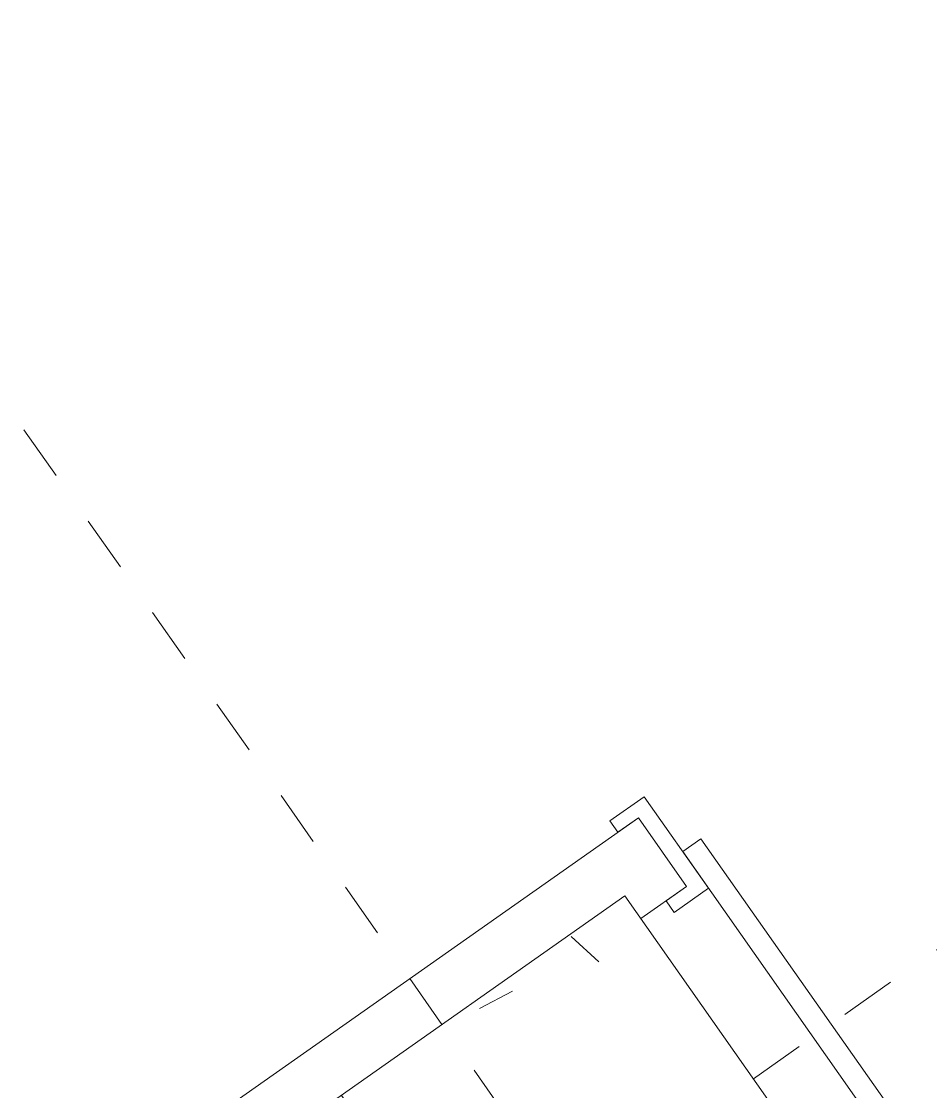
# Model space of a CAD drawing. Extents: x 274235 to 276654, y 142848 to 144425.
# Drawn here: x 276110.766 to 276112.393, y 143070.498 to 143072.412 of the extents above; entities that cross this region are included whole.
import ezdxf

# ---------------------------------------------------------------- set-up
doc = ezdxf.new("R2010")
doc.units = 0
doc.header["$LTSCALE"] = 1.5
doc.linetypes.add('ACM-G-CENTER', pattern=[50.800000000000004, 31.75, -6.350000000000001, 6.350000000000001, -6.350000000000001])
doc.layers.get('0').update_dxf_attribs({"linetype": 'CONTINUOUS', "lineweight": 0})
for name, color, linetype, lineweight in [('_ACM-A-DETL', 7, 'CONTINUOUS', 5), ('_ACM-A-DOOR', 1, 'CONTINUOUS', 5), ('_ACM-A-GRID', 3, 'CONTINUOUS', 5), ('_ACM-A-WALL-FULL', 6, 'CONTINUOUS', 13), ('_ACM-S-STRU-CLOS', 5, 'CONTINUOUS', 5)]:
    doc.layers.add(name, color=color, linetype=linetype, lineweight=lineweight)

# ---------------------------------------------------------------- blocks, each defined once
blk = doc.blocks.new('M_Concrete-Rectangular-Column - 800 x 800mm-V1172-B1_Working')
at = {"layer": '_ACM-S-STRU-CLOS'}
h = blk.add_hatch(dxfattribs=at)
h.set_pattern_fill('FP_733', color=256, style=0, pattern_type=2)
h.set_pattern_definition([(4.999999999999999, (-1070312.11, 160719.825), (2351.059830332032, -2801.884651253352), [381, -4191]), (310, (-1070312.11, 160719.825), (2203.542428876418, 3200.35970852878), [304.8, -3352.8]), (55.451, (-1070116.188, 160486.334), (4554.605249644746, 398.4403801781702), [323.8, -3561.801]), (1.184, (-1069593.689, 161438.245), (3239.061715540233, -4428.211985948568), [571.5, -6286.5]), (51.63600000000001, (-1069323.766, 161069.228), (6856.533572818061, 141.775001575746), [485.6999999999999, -5342.701999999998]), (306.184, (-1069593.689, 161438.245), (6856.536465289661, 141.7079352829701), [457.2, -5029.2]), (336, (-1069414.084, 160899.43), (697.9026265240216, -3590.399956637265), [381, -4191]), (281, (-1069414.084, 160899.43), (3478.826808756641, 1730.799102873897), [304.8, -3352.8]), (26.451, (-1069355.926, 160600.23), (4176.715238984827, -1859.632632828301), [323.8, -3561.801]), (352.5, (-1070312.11, 160719.825), (1239.46827347174, 1152.109381356208), [167.64, -3144.52, 167.64, -6601.46]), (352.5, (-1070312.11, 160719.825), (1239.46827347174, 1152.109381356208), [-3479.8, -3235.96, 167.64, -3197.86]), (322.5, (-1070312.11, 160719.825), (2361.740005493846, 471.7945463884976), [167.64, -1772.92, 167.64, -4351.02]), (322.5, (-1070312.11, 160719.825), (2361.740005493846, 471.7945463884976), [-2108.2, -3068.32, 167.64, -1115.06]), (282.5, (-1071113.149, 161520.863), (1836.525426731569, -1998.564094722365), [167.64, -1102.36, -9220.2]), (282.5, (-1071113.149, 161520.863), (1836.525426731569, -1998.564094722365), [-1270, 167.64, -3794.76, -5257.8]), (282.5, (-1071113.149, 161520.863), (1836.525426731569, -1998.564094722365), [-5232.4, 167.64, -5090.16]), (272.5, (-1071472.359, 161880.074), (2454.451810195783, -1735.276914838564), [167.64, -1483.36, 167.64, -6197.6]), (272.5, (-1071472.359, 161880.074), (2454.451810195783, -1735.276914838564), [-1818.64, -2463.8, 167.64, -3566.16])])
h.paths.add_polyline_path([(-399.9999999988002, -400.0000000000477), (400.0000000011912, -400.000000000117), (400.0000000012258, 399.9999999999091), (-399.9999999988002, 399.9999999999091)])
at = {"layer": '_ACM-A-DETL', "color": 250}
for p, q in [((-399.9999999999999, 399.9999999999999), (400.0000000000002, 399.9999999999999)), ((-399.9999999999999, -400.0000000000002), (-399.9999999999999, 399.9999999999999)), ((400.0000000000002, 399.9999999999999), (400.0000000000002, -400.0000000000002)), ((400.0000000000002, -400.0000000000002), (-399.9999999999999, -400.0000000000002))]:
    blk.add_line(p, q, dxfattribs=at)
blk = doc.blocks.new('BASEMENT20250512')
at = {"layer": '_ACM-S-STRU-CLOS', "rotation": 45.00000000000107}
blk.add_blockref('M_Concrete-Rectangular-Column - 800 x 800mm-V1172-B1_Working', (870471.0287263144, 643178.8730173467), dxfattribs=at)
blk = doc.blocks.new('M_Concrete-Rectangular-Column - 800 x 800mm-V49-F5_Working')
at = {"layer": '_ACM-S-STRU-CLOS'}
h = blk.add_hatch(dxfattribs=at)
h.set_pattern_fill('FP_53', color=256, style=0, pattern_type=2)
h.set_pattern_definition([(4.999999999999999, (-1070312.11, 160719.825), (940.4236980315761, -1120.75347945461), [152.4, -1676.4]), (310, (-1070312.11, 160719.825), (881.4169468992006, 1280.143601645101), [121.92, -1341.12]), (55.451, (-1070233.741, 160626.428), (1821.84215116403, 159.3758739208037), [129.52, -1424.721]), (1.184, (-1070024.742, 161007.193), (1295.625077865399, -1771.284386199539), [228.6, -2514.6]), (51.63600000000001, (-1069916.772, 160859.586), (2742.61371007499, 56.71003331596489), [194.28, -2137.081]), (306.184, (-1070024.742, 161007.193), (2742.614468039805, 56.68333553822958), [182.88, -2011.68]), (336, (-1069952.9, 160791.667), (279.1610305951743, -1436.159535889394), [152.4, -1676.4]), (281, (-1069952.9, 160791.667), (1391.530565339019, 692.3194066623228), [121.92, -1341.12]), (26.451, (-1069929.636, 160671.987), (1670.686005617264, -743.8533212809045), [129.52, -1424.721]), (352.5, (-1070312.11, 160719.825), (495.7876537561635, 460.8433037540618), [67.056, -1257.808, 67.056, -2640.584]), (352.5, (-1070312.11, 160719.825), (495.7876537561635, 460.8433037540618), [-1391.92, -1294.384, 67.056, -1279.144]), (322.5, (-1070312.11, 160719.825), (944.6960760343029, 188.7172577094912), [67.056, -709.168, 67.056, -1740.408]), (322.5, (-1070312.11, 160719.825), (944.6960760343029, 188.7172577094912), [-843.28, -1227.328, 67.056, -446.024]), (282.5, (-1070632.525, 161040.24), (734.6106044989533, -799.425746572302), [67.056, -440.944, 67.056, -3621.024]), (282.5, (-1070632.525, 161040.24), (734.6106044989533, -799.425746572302), [-575.056, -1517.904, 67.056, -2036.064]), (272.5, (-1070776.21, 161183.924), (981.7811324214794, -694.1109482973148), [67.056, -593.344, 67.056, -2479.04]), (272.5, (-1070776.21, 161183.924), (981.7811324214794, -694.1109482973148), [-727.456, -985.52, 67.056, -1426.464])])
h.paths.add_polyline_path([(-399.9999999988695, -400.0000000002556), (400.0000000010872, -400.0000000002556), (400.0000000011219, 399.9999999997012), (-399.9999999988695, 399.9999999997012)])
at = {"layer": '_ACM-A-DETL'}
for p, q in [((-399.9999999999999, 399.9999999999999), (400.0000000000002, 399.9999999999999)), ((-399.9999999999999, -400.0000000000002), (-399.9999999999999, 399.9999999999999)), ((400.0000000000002, 399.9999999999999), (400.0000000000002, -400.0000000000002)), ((400.0000000000002, -400.0000000000002), (-399.9999999999999, -400.0000000000002))]:
    blk.add_line(p, q, dxfattribs=at)
blk = doc.blocks.new('ACM_Door-Regular-Single - 1323_1200_ S-2217204-F5_Working')
at = {"layer": '_ACM-A-DOOR'}
for p, q in [((579.9999999999928, 1220), (619.9999999999918, 1219.428454762872)), ((579.9999999999928, 1220), (579.9999999999928, 20.00000000000209)), ((619.9999999999918, 20.00000000000209), (619.9999999999918, 1219.428454762872)), ((-620.0000000000093, 99.99999999999999), (-695.0000000000056, 99.99999999999999)), ((-695.0000000000056, 99.99999999999999), (-695.0000000000056, 74.99999999999999)), ((-620.0000000000083, -99.99999999999999), (-620.0000000000093, 99.99999999999999)), ((694.9999999999933, 99.99999999999999), (619.9999999999898, 99.99999999999999)), ((619.9999999999898, 99.99999999999999), (619.9999999999918, -99.99999999999999)), ((694.9999999999936, 74.99999999999999), (694.9999999999936, 99.99999999999999)), ((-695.0000000000056, 74.99999999999999), (-650.0000000000095, 74.99999999999999)), ((-650.0000000000095, 74.99999999999999), (-650.0000000000095, -74.99999999999999)), ((649.9999999999901, -74.99999999999999), (649.9999999999901, 74.99999999999999)), ((649.9999999999906, 74.99999999999999), (694.9999999999936, 74.99999999999999)), ((579.9999999999928, 20.00000000000209), (619.9999999999918, 20.00000000000209)), ((-650.00000000001, -74.99999999999999), (-695.0000000000084, -74.99999999999999)), ((-695.0000000000084, -74.99999999999999), (-695.0000000000084, -99.99999999999999)), ((694.9999999999918, -74.99999999999999), (649.9999999999901, -74.99999999999999)), ((694.9999999999918, -99.99999999999999), (694.9999999999918, -74.99999999999999)), ((-695.0000000000084, -99.99999999999999), (-620.0000000000083, -99.99999999999999)), ((619.9999999999918, -99.99999999999999), (694.9999999999918, -99.99999999999999))]:
    blk.add_line(p, q, dxfattribs=at)
blk.add_arc((579.9999999999928, 20.00000000000006), 1199.999999999999, 89.99999999999994, 179.9999999999999, dxfattribs=at)
blk = doc.blocks.new('5f0512')
at = {"layer": '_ACM-A-GRID', "linetype": 'ACM-G-CENTER'}
for p, q in [((-159431.5794705858, -116924.1770981264), (-105974.3069626391, -63466.90459016978)), ((-125914.7181065248, -91044.06897087442), (-146279.3934046992, -70679.39367270377))]:
    blk.add_line(p, q, dxfattribs=at)
at = {"layer": '_ACM-A-WALL-FULL', "lineweight": 18}
for p, q in [((-129733.0946981267, -86518.58554433973), (-130157.3587937122, -86942.8496399254)), ((-129627.0286809487, -86624.65156151785), (-129733.0946981267, -86518.58554433973)), ((-129697.7393859408, -86695.36226650991), (-129627.0286809487, -86624.65156151785)), ((-130157.3587937116, -86942.84963992599), (-130440.2014579226, -87225.69230413693))]:
    blk.add_line(p, q, dxfattribs=at)
at = {"layer": '_ACM-A-DOOR', "rotation": 224.9999999999936}
blk.add_blockref('ACM_Door-Regular-Single - 1323_1200_ S-2217204-F5_Working', (-129220.4422817663, -86111.99914515752), dxfattribs=at)
at = {"layer": '_ACM-S-STRU-CLOS', "rotation": 45.00000000000107}
blk.add_blockref('M_Concrete-Rectangular-Column - 800 x 800mm-V49-F5_Working', (-129733.0947249323, -87225.69235246733), dxfattribs=at)

msp = doc.modelspace()

# ---------------------------------------------------------------- block references
at = {"xscale": 0.0009999999999999994, "yscale": 0.001, "zscale": 0.001, "rotation": 350.1075696352769}
msp.add_blockref('BASEMENT20250512', (275143.7222229671, 142586.2208173259), dxfattribs=at)

# ---------------------------------------------------------------- next in the draw order: block references
msp.add_blockref('5f0512', (276254.5380815538, 143133.931731411), dxfattribs=at)

doc.saveas('drawing.dxf')
